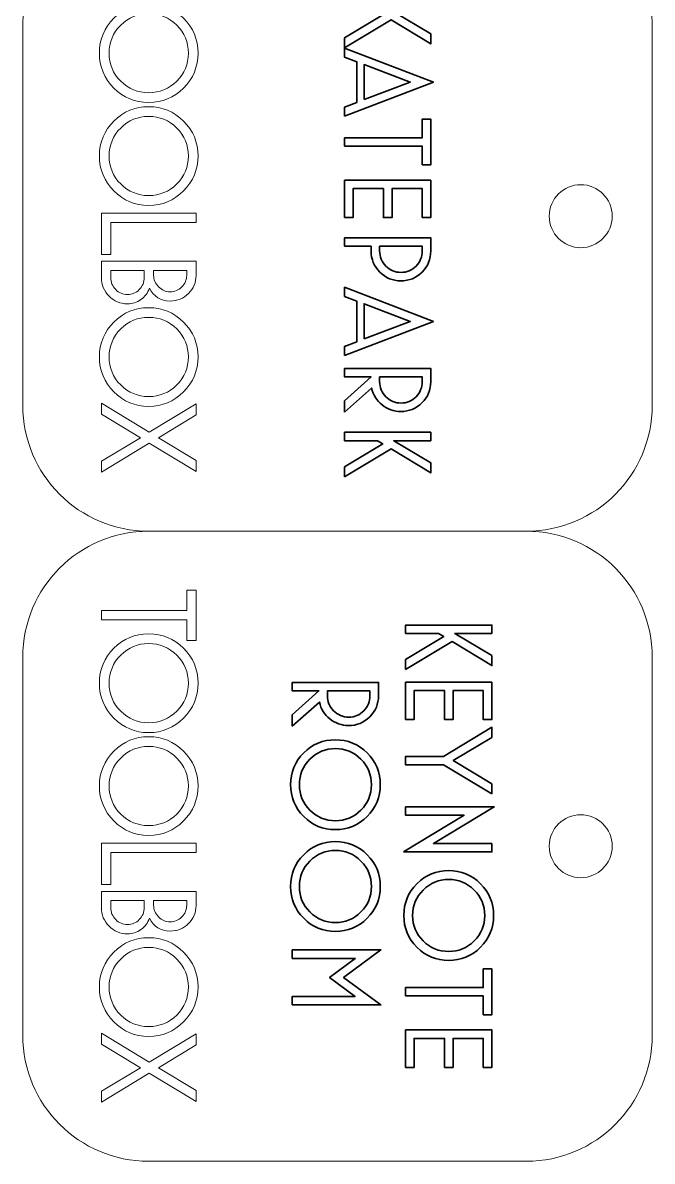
# Model space of a CAD drawing. Header units: inches. Extents: x 269 to 1026, y -294 to 278.
# Drawn here: x 470.7 to 520.7, y -124.8 to -34.4 of the extents above; entities that cross this region are included whole.
import ezdxf

# ---------------------------------------------------------------- set-up
doc = ezdxf.new("R2010")
doc.units = ezdxf.units.IN
doc.header["$MEASUREMENT"] = 0
doc.layers.add('Default', color=7, linetype='Continuous')
doc.layers.add('Livello 3', color=7, linetype='Continuous')

# ---------------------------------------------------------------- blocks, each defined once
blk = doc.blocks.new('block 55')
at = {"layer": 'Livello 3', "color": 7, "lineweight": 35}
for points in [[(496.226, -36.423), (496.226, -35.629), (499.256, -33.803), (498.846, -33.559), (496.226, -33.559), (496.226, -32.889), (503.077, -32.889), (503.077, -33.559), (500.136, -33.559), (503.077, -35.309), (503.077, -36.112), (499.929, -34.203), (496.226, -36.423)], [(496.226, -41.859), (496.226, -41.13), (497.216, -40.761), (497.216, -37.547), (496.226, -37.167), (496.226, -36.439), (503.287, -39.149), (496.226, -41.859)], [(497.777, -40.536), (501.445, -39.149), (497.777, -37.752), (497.777, -40.536)], [(502.396, -45.719), (502.396, -44.229), (496.226, -44.229), (496.226, -43.559), (502.396, -43.559), (502.396, -42.079), (503.077, -42.079), (503.077, -45.719), (502.396, -45.719)], [(496.226, -49.899), (496.226, -46.929), (503.077, -46.929), (503.077, -49.899), (502.396, -49.899), (502.396, -47.599), (499.997, -47.599), (499.997, -49.899), (499.317, -49.899), (499.317, -47.599), (496.906, -47.599), (496.906, -49.899), (496.226, -49.899)], [(496.226, -60.848), (496.226, -60.12), (497.216, -59.751), (497.216, -56.537), (496.226, -56.157), (496.226, -55.429), (503.287, -58.139), (496.226, -60.848)], [(497.777, -59.525), (501.445, -58.139), (497.777, -56.741), (497.777, -59.525)], [(496.226, -70.473), (496.226, -69.679), (499.256, -67.853), (498.846, -67.608), (496.226, -67.608), (496.226, -66.938), (503.077, -66.938), (503.077, -67.608), (500.136, -67.608), (503.077, -69.359), (503.077, -70.162), (499.929, -68.253), (496.226, -70.473)]]:
    blk.add_lwpolyline(points, dxfattribs=at)
for points, knots in [([(498.167, -31.389), (497.566, -31.389), (497.078, -31.201), (496.702, -30.824), (496.325, -30.447), (496.137, -29.959), (496.137, -29.359), (496.137, -29.266), (496.146, -29.179), (496.166, -29.099), (496.166, -29.099), (496.866, -29.099), (496.866, -29.099), (496.833, -29.172), (496.817, -29.259), (496.817, -29.359), (496.817, -29.752), (496.943, -30.077), (497.196, -30.334), (497.45, -30.591), (497.773, -30.719), (498.167, -30.719), (498.486, -30.719), (498.813, -30.596), (499.146, -30.349), (499.447, -30.122), (499.743, -29.896), (500.037, -29.669), (500.41, -29.422), (500.806, -29.299), (501.227, -29.299), (501.807, -29.299), (502.275, -29.487), (502.631, -29.864), (502.988, -30.241), (503.167, -30.722), (503.167, -31.309), (503.167, -31.309), (502.507, -31.309), (502.507, -31.309), (502.507, -30.922), (502.39, -30.602), (502.157, -30.349), (501.923, -30.095), (501.613, -29.969), (501.227, -29.969), (500.927, -29.969), (500.606, -30.092), (500.267, -30.339), (499.966, -30.566), (499.667, -30.796), (499.366, -31.029), (498.987, -31.269), (498.586, -31.389), (498.167, -31.389)], [0, 0, 0, 0, 1, 1, 1, 2, 2, 2, 3, 3, 3, 4, 4, 4, 5, 5, 5, 6, 6, 6, 7, 7, 7, 8, 8, 8, 9, 9, 9, 10, 10, 10, 11, 11, 11, 12, 12, 12, 13, 13, 13, 14, 14, 14, 15, 15, 15, 16, 16, 16, 17, 17, 17, 18, 18, 18, 18]), ([(500.706, -54.919), (500.053, -54.919), (499.495, -54.687), (499.031, -54.224), (498.568, -53.761), (498.337, -53.202), (498.337, -52.549), (498.337, -52.549), (498.337, -52.169), (498.337, -52.169), (498.337, -52.169), (496.226, -52.169), (496.226, -52.169), (496.226, -52.169), (496.226, -51.499), (496.226, -51.499), (496.226, -51.499), (503.077, -51.499), (503.077, -51.499), (503.077, -51.499), (503.077, -52.549), (503.077, -52.549), (503.077, -53.202), (502.845, -53.761), (502.381, -54.224), (501.918, -54.687), (501.36, -54.919), (500.706, -54.919)], [0, 0, 0, 0, 1, 1, 1, 2, 2, 2, 3, 3, 3, 4, 4, 4, 5, 5, 5, 6, 6, 6, 7, 7, 7, 8, 8, 8, 9, 9, 9, 9]), ([(500.712, -54.249), (501.18, -54.249), (501.577, -54.083), (501.905, -53.751), (502.232, -53.419), (502.396, -53.018), (502.396, -52.549), (502.396, -52.549), (502.396, -52.169), (502.396, -52.169), (502.396, -52.169), (499.016, -52.169), (499.016, -52.169), (499.016, -52.169), (499.016, -52.542), (499.016, -52.542), (499.016, -53.014), (499.182, -53.416), (499.513, -53.749), (499.844, -54.082), (500.243, -54.249), (500.712, -54.249)], [0, 0, 0, 0, 1, 1, 1, 2, 2, 2, 3, 3, 3, 4, 4, 4, 5, 5, 5, 6, 6, 6, 7, 7, 7, 7]), ([(496.226, -65.342), (496.226, -65.342), (496.226, -64.429), (496.226, -64.429), (496.226, -64.429), (498.337, -62.539), (498.337, -62.539), (498.337, -62.539), (496.226, -62.539), (496.226, -62.539), (496.226, -62.539), (496.226, -61.869), (496.226, -61.869), (496.226, -61.869), (503.077, -61.869), (503.077, -61.869), (503.077, -61.869), (503.077, -62.919), (503.077, -62.919), (503.077, -63.572), (502.844, -64.13), (502.379, -64.594), (501.913, -65.057), (501.353, -65.289), (500.697, -65.289), (500.141, -65.289), (499.646, -65.115), (499.211, -64.768), (498.776, -64.421), (498.499, -63.974), (498.378, -63.428), (498.378, -63.428), (496.226, -65.342), (496.226, -65.342)], [0, 0, 0, 0, 1, 1, 1, 2, 2, 2, 3, 3, 3, 4, 4, 4, 5, 5, 5, 6, 6, 6, 7, 7, 7, 8, 8, 8, 9, 9, 9, 10, 10, 10, 11, 11, 11, 11]), ([(500.712, -64.618), (501.18, -64.618), (501.577, -64.452), (501.905, -64.121), (502.232, -63.789), (502.396, -63.388), (502.396, -62.919), (502.396, -62.919), (502.396, -62.539), (502.396, -62.539), (502.396, -62.539), (499.016, -62.539), (499.016, -62.539), (499.016, -62.539), (499.016, -62.912), (499.016, -62.912), (499.016, -63.383), (499.182, -63.785), (499.513, -64.119), (499.844, -64.452), (500.243, -64.618), (500.712, -64.618)], [0, 0, 0, 0, 1, 1, 1, 2, 2, 2, 3, 3, 3, 4, 4, 4, 5, 5, 5, 6, 6, 6, 7, 7, 7, 7])]:
    blk.add_open_spline(points, degree=3, knots=knots, dxfattribs=at)
blk = doc.blocks.new('block 54')
at = {"layer": 'Livello 3'}
blk.add_blockref('block 55', (0, 0), dxfattribs=at)
blk = doc.blocks.new('block 57')
at = {"layer": 'Livello 3', "color": 7, "lineweight": 35}
for points in [[(501.077, -85.765), (501.077, -84.971), (504.107, -83.145), (503.697, -82.901), (501.077, -82.901), (501.077, -82.231), (507.927, -82.231), (507.927, -82.901), (504.987, -82.901), (507.927, -84.651), (507.927, -85.454), (504.779, -83.546), (501.077, -85.765)], [(501.077, -89.741), (501.077, -86.771), (507.927, -86.771), (507.927, -89.741), (507.247, -89.741), (507.247, -87.441), (504.847, -87.441), (504.847, -89.741), (504.167, -89.741), (504.167, -87.441), (501.757, -87.441), (501.757, -89.741), (501.077, -89.741)], [(507.927, -95.641), (504.097, -93.331), (501.077, -93.331), (501.077, -92.661), (504.097, -92.661), (507.927, -90.351), (507.927, -91.145), (504.868, -92.99), (507.927, -94.847), (507.927, -95.641)], [(500.915, -100.241), (505.726, -97.331), (501.077, -97.331), (501.077, -96.661), (508.117, -96.661), (503.287, -99.571), (507.927, -99.571), (507.927, -100.241), (500.915, -100.241)], [(492.077, -112.381), (492.077, -111.711), (497.061, -111.711), (495.036, -110.207), (497.077, -108.691), (492.077, -108.691), (492.077, -108.021), (499.117, -108.021), (496.157, -110.201), (499.117, -112.381), (492.077, -112.381)], [(507.247, -113.161), (507.247, -111.671), (501.077, -111.671), (501.077, -111.001), (507.247, -111.001), (507.247, -109.521), (507.927, -109.521), (507.927, -113.161), (507.247, -113.161)], [(501.077, -117.341), (501.077, -114.37), (507.927, -114.37), (507.927, -117.341), (507.247, -117.341), (507.247, -115.041), (504.847, -115.041), (504.847, -117.341), (504.167, -117.341), (504.167, -115.041), (501.757, -115.041), (501.757, -117.341), (501.077, -117.341)]]:
    blk.add_lwpolyline(points, dxfattribs=at)
for points, knots in [([(492.077, -90.264), (492.077, -90.264), (492.077, -89.351), (492.077, -89.351), (492.077, -89.351), (494.187, -87.461), (494.187, -87.461), (494.187, -87.461), (492.077, -87.461), (492.077, -87.461), (492.077, -87.461), (492.077, -86.791), (492.077, -86.791), (492.077, -86.791), (498.927, -86.791), (498.927, -86.791), (498.927, -86.791), (498.927, -87.841), (498.927, -87.841), (498.927, -88.494), (498.694, -89.052), (498.229, -89.516), (497.764, -89.979), (497.204, -90.211), (496.548, -90.211), (495.992, -90.211), (495.497, -90.037), (495.062, -89.69), (494.627, -89.343), (494.349, -88.896), (494.228, -88.35), (494.228, -88.35), (492.077, -90.264), (492.077, -90.264)], [0, 0, 0, 0, 1, 1, 1, 2, 2, 2, 3, 3, 3, 4, 4, 4, 5, 5, 5, 6, 6, 6, 7, 7, 7, 8, 8, 8, 9, 9, 9, 10, 10, 10, 11, 11, 11, 11]), ([(496.562, -89.541), (497.03, -89.541), (497.428, -89.375), (497.756, -89.043), (498.083, -88.711), (498.247, -88.31), (498.247, -87.841), (498.247, -87.841), (498.247, -87.461), (498.247, -87.461), (498.247, -87.461), (494.867, -87.461), (494.867, -87.461), (494.867, -87.461), (494.867, -87.835), (494.867, -87.835), (494.867, -88.305), (495.033, -88.708), (495.363, -89.041), (495.694, -89.374), (496.094, -89.541), (496.562, -89.541)], [0, 0, 0, 0, 1, 1, 1, 2, 2, 2, 3, 3, 3, 4, 4, 4, 5, 5, 5, 6, 6, 6, 7, 7, 7, 7]), ([(495.497, -98.471), (494.517, -98.471), (493.679, -98.122), (492.982, -97.426), (492.285, -96.729), (491.937, -95.887), (491.937, -94.901), (491.937, -93.914), (492.285, -93.074), (492.982, -92.381), (493.679, -91.687), (494.517, -91.341), (495.497, -91.341), (496.484, -91.341), (497.325, -91.687), (498.022, -92.381), (498.718, -93.074), (499.067, -93.914), (499.067, -94.901), (499.067, -95.887), (498.718, -96.729), (498.022, -97.426), (497.325, -98.122), (496.484, -98.471), (495.497, -98.471)], [0, 0, 0, 0, 1, 1, 1, 2, 2, 2, 3, 3, 3, 4, 4, 4, 5, 5, 5, 6, 6, 6, 7, 7, 7, 8, 8, 8, 8]), ([(495.497, -97.761), (496.29, -97.761), (496.967, -97.483), (497.527, -96.926), (498.087, -96.369), (498.367, -95.694), (498.367, -94.901), (498.367, -94.114), (498.087, -93.441), (497.527, -92.881), (496.967, -92.321), (496.29, -92.041), (495.497, -92.041), (494.71, -92.041), (494.037, -92.321), (493.477, -92.881), (492.917, -93.441), (492.637, -94.114), (492.637, -94.901), (492.637, -95.694), (492.917, -96.369), (493.477, -96.926), (494.037, -97.483), (494.71, -97.761), (495.497, -97.761)], [0, 0, 0, 0, 1, 1, 1, 2, 2, 2, 3, 3, 3, 4, 4, 4, 5, 5, 5, 6, 6, 6, 7, 7, 7, 8, 8, 8, 8]), ([(495.497, -106.551), (494.517, -106.551), (493.679, -106.202), (492.982, -105.506), (492.285, -104.809), (491.937, -103.968), (491.937, -102.981), (491.937, -101.994), (492.285, -101.154), (492.982, -100.461), (493.679, -99.767), (494.517, -99.421), (495.497, -99.421), (496.484, -99.421), (497.325, -99.767), (498.022, -100.461), (498.718, -101.154), (499.067, -101.994), (499.067, -102.981), (499.067, -103.968), (498.718, -104.809), (498.022, -105.506), (497.325, -106.202), (496.484, -106.551), (495.497, -106.551)], [0, 0, 0, 0, 1, 1, 1, 2, 2, 2, 3, 3, 3, 4, 4, 4, 5, 5, 5, 6, 6, 6, 7, 7, 7, 8, 8, 8, 8]), ([(495.497, -105.841), (496.29, -105.841), (496.967, -105.563), (497.527, -105.006), (498.087, -104.449), (498.367, -103.774), (498.367, -102.981), (498.367, -102.194), (498.087, -101.521), (497.527, -100.961), (496.967, -100.401), (496.29, -100.121), (495.497, -100.121), (494.71, -100.121), (494.037, -100.401), (493.477, -100.961), (492.917, -101.521), (492.637, -102.194), (492.637, -102.981), (492.637, -103.774), (492.917, -104.449), (493.477, -105.006), (494.037, -105.563), (494.71, -105.841), (495.497, -105.841)], [0, 0, 0, 0, 1, 1, 1, 2, 2, 2, 3, 3, 3, 4, 4, 4, 5, 5, 5, 6, 6, 6, 7, 7, 7, 8, 8, 8, 8]), ([(504.497, -108.851), (503.517, -108.851), (502.679, -108.502), (501.982, -107.806), (501.285, -107.109), (500.937, -106.268), (500.937, -105.281), (500.937, -104.294), (501.285, -103.454), (501.982, -102.761), (502.679, -102.067), (503.517, -101.721), (504.497, -101.721), (505.484, -101.721), (506.325, -102.067), (507.022, -102.761), (507.718, -103.454), (508.067, -104.294), (508.067, -105.281), (508.067, -106.268), (507.718, -107.109), (507.022, -107.806), (506.325, -108.502), (505.484, -108.851), (504.497, -108.851)], [0, 0, 0, 0, 1, 1, 1, 2, 2, 2, 3, 3, 3, 4, 4, 4, 5, 5, 5, 6, 6, 6, 7, 7, 7, 8, 8, 8, 8]), ([(504.497, -108.141), (505.29, -108.141), (505.967, -107.863), (506.527, -107.306), (507.087, -106.749), (507.367, -106.074), (507.367, -105.281), (507.367, -104.494), (507.087, -103.821), (506.527, -103.261), (505.967, -102.701), (505.29, -102.421), (504.497, -102.421), (503.71, -102.421), (503.037, -102.701), (502.477, -103.261), (501.917, -103.821), (501.637, -104.494), (501.637, -105.281), (501.637, -106.074), (501.917, -106.749), (502.477, -107.306), (503.037, -107.863), (503.71, -108.141), (504.497, -108.141)], [0, 0, 0, 0, 1, 1, 1, 2, 2, 2, 3, 3, 3, 4, 4, 4, 5, 5, 5, 6, 6, 6, 7, 7, 7, 8, 8, 8, 8])]:
    blk.add_open_spline(points, degree=3, knots=knots, dxfattribs=at)
blk = doc.blocks.new('block 56')
at = {"layer": 'Livello 3'}
blk.add_blockref('block 57', (0, 0), dxfattribs=at)
blk = doc.blocks.new('block 327')
at = {"layer": 'Default', "color": 240, "lineweight": 9}
blk.add_open_spline([(470.668, -34.786), (470.668, -34.786), (470.668, -64.786), (470.668, -64.786), (470.668, -70.309), (475.145, -74.786), (480.668, -74.786), (480.668, -74.786), (510.668, -74.786), (510.668, -74.786), (516.191, -74.786), (520.668, -70.309), (520.668, -64.786), (520.668, -64.786), (520.668, -34.786), (520.668, -34.786), (520.668, -29.263), (516.191, -24.786), (510.668, -24.786), (510.668, -24.786), (480.668, -24.786), (480.668, -24.786), (475.145, -24.786), (470.668, -29.263), (470.668, -34.786)], degree=3, knots=[0, 0, 0, 0, 1, 1, 1, 2, 2, 2, 3, 3, 3, 4, 4, 4, 5, 5, 5, 6, 6, 6, 7, 7, 7, 8, 8, 8, 8], dxfattribs=at)
blk = doc.blocks.new('block 328')
at = {"layer": 'Default', "color": 240, "lineweight": 9}
blk.add_open_spline([(514.984, -47.286), (516.365, -47.286), (517.484, -48.405), (517.484, -49.786), (517.484, -51.167), (516.365, -52.286), (514.984, -52.286), (513.604, -52.286), (512.484, -51.167), (512.484, -49.786), (512.484, -48.405), (513.604, -47.286), (514.984, -47.286)], degree=3, knots=[0, 0, 0, 0, 1, 1, 1, 2, 2, 2, 3, 3, 3, 4, 4, 4, 4], dxfattribs=at)
blk = doc.blocks.new('block 330')
at = {"layer": 'Default', "color": 7, "lineweight": 5}
blk.add_lwpolyline([(483.689, -33.462), (483.689, -31.825), (476.911, -31.825), (476.911, -31.09), (483.689, -31.09), (483.689, -29.464), (484.436, -29.464), (484.436, -33.462), (483.689, -33.462)], dxfattribs=at)
blk = doc.blocks.new('block 331')
at = {"layer": 'Default', "color": 7, "lineweight": 5}
blk.add_open_spline([(480.668, -40.767), (479.592, -40.767), (478.67, -40.385), (477.905, -39.619), (477.14, -38.854), (476.757, -37.929), (476.757, -36.846), (476.757, -35.762), (477.14, -34.839), (477.905, -34.078), (478.67, -33.316), (479.592, -32.935), (480.668, -32.935), (481.752, -32.935), (482.676, -33.316), (483.442, -34.078), (484.207, -34.839), (484.59, -35.762), (484.59, -36.846), (484.59, -37.929), (484.207, -38.854), (483.442, -39.619), (482.676, -40.385), (481.752, -40.767), (480.668, -40.767)], degree=3, knots=[0, 0, 0, 0, 1, 1, 1, 2, 2, 2, 3, 3, 3, 4, 4, 4, 5, 5, 5, 6, 6, 6, 7, 7, 7, 8, 8, 8, 8], dxfattribs=at)
blk = doc.blocks.new('block 332')
at = {"layer": 'Default', "color": 7, "lineweight": 5}
blk.add_open_spline([(480.668, -39.987), (481.54, -39.987), (482.283, -39.681), (482.898, -39.07), (483.513, -38.459), (483.821, -37.717), (483.821, -36.846), (483.821, -35.981), (483.513, -35.242), (482.898, -34.627), (482.283, -34.012), (481.54, -33.704), (480.668, -33.704), (479.804, -33.704), (479.064, -34.012), (478.449, -34.627), (477.834, -35.242), (477.526, -35.981), (477.526, -36.846), (477.526, -37.717), (477.834, -38.459), (478.449, -39.07), (479.064, -39.681), (479.804, -39.987), (480.668, -39.987)], degree=3, knots=[0, 0, 0, 0, 1, 1, 1, 2, 2, 2, 3, 3, 3, 4, 4, 4, 5, 5, 5, 6, 6, 6, 7, 7, 7, 8, 8, 8, 8], dxfattribs=at)
blk = doc.blocks.new('block 333')
at = {"layer": 'Default', "color": 7, "lineweight": 5}
blk.add_open_spline([(480.668, -48.929), (479.592, -48.929), (478.67, -48.546), (477.905, -47.781), (477.14, -47.016), (476.757, -46.091), (476.757, -45.007), (476.757, -43.923), (477.14, -43), (477.905, -42.239), (478.67, -41.477), (479.592, -41.097), (480.668, -41.097), (481.752, -41.097), (482.676, -41.477), (483.442, -42.239), (484.207, -43), (484.59, -43.923), (484.59, -45.007), (484.59, -46.091), (484.207, -47.016), (483.442, -47.781), (482.676, -48.546), (481.752, -48.929), (480.668, -48.929)], degree=3, knots=[0, 0, 0, 0, 1, 1, 1, 2, 2, 2, 3, 3, 3, 4, 4, 4, 5, 5, 5, 6, 6, 6, 7, 7, 7, 8, 8, 8, 8], dxfattribs=at)
blk = doc.blocks.new('block 334')
at = {"layer": 'Default', "color": 7, "lineweight": 5}
blk.add_open_spline([(480.668, -48.149), (481.54, -48.149), (482.283, -47.843), (482.898, -47.231), (483.513, -46.62), (483.821, -45.878), (483.821, -45.007), (483.821, -44.143), (483.513, -43.403), (482.898, -42.788), (482.283, -42.173), (481.54, -41.865), (480.668, -41.865), (479.804, -41.865), (479.064, -42.173), (478.449, -42.788), (477.834, -43.403), (477.526, -44.143), (477.526, -45.007), (477.526, -45.878), (477.834, -46.62), (478.449, -47.231), (479.064, -47.843), (479.804, -48.149), (480.668, -48.149)], degree=3, knots=[0, 0, 0, 0, 1, 1, 1, 2, 2, 2, 3, 3, 3, 4, 4, 4, 5, 5, 5, 6, 6, 6, 7, 7, 7, 8, 8, 8, 8], dxfattribs=at)
blk = doc.blocks.new('block 335')
at = {"layer": 'Default', "color": 7, "lineweight": 5}
blk.add_lwpolyline([(476.911, -52.817), (476.911, -49.555), (484.436, -49.555), (484.436, -50.291), (477.658, -50.291), (477.658, -52.817), (476.911, -52.817)], dxfattribs=at)
blk = doc.blocks.new('block 336')
at = {"layer": 'Default', "color": 7, "lineweight": 5}
blk.add_open_spline([(478.987, -56.739), (478.416, -56.739), (477.927, -56.536), (477.521, -56.129), (477.115, -55.723), (476.911, -55.234), (476.911, -54.663), (476.911, -54.663), (476.911, -53.367), (476.911, -53.367), (476.911, -53.367), (484.436, -53.367), (484.436, -53.367), (484.436, -53.367), (484.436, -54.487), (484.436, -54.487), (484.436, -55.051), (484.234, -55.531), (483.832, -55.926), (483.429, -56.322), (482.942, -56.519), (482.371, -56.519), (481.617, -56.519), (481.071, -56.179), (480.734, -55.497), (480.595, -55.878), (480.369, -56.18), (480.058, -56.404), (479.747, -56.627), (479.39, -56.739), (478.987, -56.739)], degree=3, knots=[0, 0, 0, 0, 1, 1, 1, 2, 2, 2, 3, 3, 3, 4, 4, 4, 5, 5, 5, 6, 6, 6, 7, 7, 7, 8, 8, 8, 9, 9, 9, 10, 10, 10, 10], dxfattribs=at)
blk = doc.blocks.new('block 337')
at = {"layer": 'Default', "color": 7, "lineweight": 5}
blk.add_open_spline([(482.371, -55.783), (482.729, -55.783), (483.039, -55.655), (483.299, -55.399), (483.559, -55.143), (483.689, -54.837), (483.689, -54.481), (483.689, -54.481), (483.689, -54.102), (483.689, -54.102), (483.689, -54.102), (481.064, -54.102), (481.064, -54.102), (481.064, -54.102), (481.064, -54.459), (481.064, -54.459), (481.064, -54.822), (481.191, -55.134), (481.448, -55.394), (481.704, -55.653), (482.012, -55.783), (482.371, -55.783)], degree=3, knots=[0, 0, 0, 0, 1, 1, 1, 2, 2, 2, 3, 3, 3, 4, 4, 4, 5, 5, 5, 6, 6, 6, 7, 7, 7, 7], dxfattribs=at)
blk = doc.blocks.new('block 338')
at = {"layer": 'Default', "color": 7, "lineweight": 5}
blk.add_open_spline([(478.987, -56.003), (479.353, -56.003), (479.666, -55.871), (479.926, -55.608), (480.186, -55.345), (480.317, -55.029), (480.317, -54.658), (480.317, -54.658), (480.317, -54.102), (480.317, -54.102), (480.317, -54.102), (477.658, -54.102), (477.658, -54.102), (477.658, -54.102), (477.658, -54.658), (477.658, -54.658), (477.658, -55.029), (477.788, -55.345), (478.048, -55.608), (478.308, -55.871), (478.621, -56.003), (478.987, -56.003)], degree=3, knots=[0, 0, 0, 0, 1, 1, 1, 2, 2, 2, 3, 3, 3, 4, 4, 4, 5, 5, 5, 6, 6, 6, 7, 7, 7, 7], dxfattribs=at)
blk = doc.blocks.new('block 339')
at = {"layer": 'Default', "color": 7, "lineweight": 5}
blk.add_open_spline([(480.668, -64.879), (479.592, -64.879), (478.67, -64.496), (477.905, -63.731), (477.14, -62.966), (476.757, -62.041), (476.757, -60.957), (476.757, -59.873), (477.14, -58.95), (477.905, -58.189), (478.67, -57.427), (479.592, -57.047), (480.668, -57.047), (481.752, -57.047), (482.676, -57.427), (483.442, -58.189), (484.207, -58.95), (484.59, -59.873), (484.59, -60.957), (484.59, -62.041), (484.207, -62.966), (483.442, -63.731), (482.676, -64.496), (481.752, -64.879), (480.668, -64.879)], degree=3, knots=[0, 0, 0, 0, 1, 1, 1, 2, 2, 2, 3, 3, 3, 4, 4, 4, 5, 5, 5, 6, 6, 6, 7, 7, 7, 8, 8, 8, 8], dxfattribs=at)
blk = doc.blocks.new('block 340')
at = {"layer": 'Default', "color": 7, "lineweight": 5}
blk.add_open_spline([(480.668, -64.099), (481.54, -64.099), (482.283, -63.793), (482.898, -63.182), (483.513, -62.57), (483.821, -61.829), (483.821, -60.957), (483.821, -60.093), (483.513, -59.354), (482.898, -58.738), (482.283, -58.123), (481.54, -57.816), (480.668, -57.816), (479.804, -57.816), (479.064, -58.123), (478.449, -58.738), (477.834, -59.354), (477.526, -60.093), (477.526, -60.957), (477.526, -61.829), (477.834, -62.57), (478.449, -63.182), (479.064, -63.793), (479.804, -64.099), (480.668, -64.099)], degree=3, knots=[0, 0, 0, 0, 1, 1, 1, 2, 2, 2, 3, 3, 3, 4, 4, 4, 5, 5, 5, 6, 6, 6, 7, 7, 7, 8, 8, 8, 8], dxfattribs=at)
blk = doc.blocks.new('block 341')
at = {"layer": 'Default', "color": 7, "lineweight": 5}
blk.add_lwpolyline([(476.911, -70.108), (476.911, -69.235), (480.012, -67.373), (476.911, -65.499), (476.911, -64.626), (480.713, -66.937), (484.436, -64.687), (484.436, -65.56), (481.446, -67.367), (484.436, -69.174), (484.436, -70.047), (480.713, -67.81), (476.911, -70.108)], dxfattribs=at)
blk = doc.blocks.new('block 329')
at = {"layer": 'Default'}
for name in ['block 330', 'block 331', 'block 332', 'block 333', 'block 334', 'block 335', 'block 336', 'block 338', 'block 337', 'block 339', 'block 340', 'block 341']:
    blk.add_blockref(name, (0, 0), dxfattribs=at)
blk = doc.blocks.new('block 326')
at = {"layer": 'Default'}
for name in ['block 327', 'block 329', 'block 328']:
    blk.add_blockref(name, (0, 0), dxfattribs=at)
blk = doc.blocks.new('block 343')
at = {"layer": 'Default', "color": 240, "lineweight": 9}
blk.add_open_spline([(470.668, -84.786), (470.668, -84.786), (470.668, -114.786), (470.668, -114.786), (470.668, -120.309), (475.145, -124.786), (480.668, -124.786), (480.668, -124.786), (510.668, -124.786), (510.668, -124.786), (516.191, -124.786), (520.668, -120.309), (520.668, -114.786), (520.668, -114.786), (520.668, -84.786), (520.668, -84.786), (520.668, -79.263), (516.191, -74.786), (510.668, -74.786), (510.668, -74.786), (480.668, -74.786), (480.668, -74.786), (475.145, -74.786), (470.668, -79.263), (470.668, -84.786)], degree=3, knots=[0, 0, 0, 0, 1, 1, 1, 2, 2, 2, 3, 3, 3, 4, 4, 4, 5, 5, 5, 6, 6, 6, 7, 7, 7, 8, 8, 8, 8], dxfattribs=at)
blk = doc.blocks.new('block 344')
at = {"layer": 'Default', "color": 240, "lineweight": 9}
blk.add_open_spline([(514.984, -97.286), (516.365, -97.286), (517.484, -98.405), (517.484, -99.786), (517.484, -101.167), (516.365, -102.286), (514.984, -102.286), (513.604, -102.286), (512.484, -101.167), (512.484, -99.786), (512.484, -98.405), (513.604, -97.286), (514.984, -97.286)], degree=3, knots=[0, 0, 0, 0, 1, 1, 1, 2, 2, 2, 3, 3, 3, 4, 4, 4, 4], dxfattribs=at)
blk = doc.blocks.new('block 346')
at = {"layer": 'Default', "color": 7, "lineweight": 5}
blk.add_lwpolyline([(483.689, -83.462), (483.689, -81.825), (476.911, -81.825), (476.911, -81.09), (483.689, -81.09), (483.689, -79.464), (484.436, -79.464), (484.436, -83.462), (483.689, -83.462)], dxfattribs=at)
blk = doc.blocks.new('block 347')
at = {"layer": 'Default', "color": 7, "lineweight": 5}
blk.add_open_spline([(480.668, -90.767), (479.592, -90.767), (478.67, -90.385), (477.905, -89.619), (477.14, -88.854), (476.757, -87.929), (476.757, -86.846), (476.757, -85.762), (477.14, -84.839), (477.905, -84.078), (478.67, -83.316), (479.592, -82.935), (480.668, -82.935), (481.752, -82.935), (482.676, -83.316), (483.442, -84.078), (484.207, -84.839), (484.59, -85.762), (484.59, -86.846), (484.59, -87.929), (484.207, -88.854), (483.442, -89.619), (482.676, -90.385), (481.752, -90.767), (480.668, -90.767)], degree=3, knots=[0, 0, 0, 0, 1, 1, 1, 2, 2, 2, 3, 3, 3, 4, 4, 4, 5, 5, 5, 6, 6, 6, 7, 7, 7, 8, 8, 8, 8], dxfattribs=at)
blk = doc.blocks.new('block 348')
at = {"layer": 'Default', "color": 7, "lineweight": 5}
blk.add_open_spline([(480.668, -89.987), (481.54, -89.987), (482.283, -89.681), (482.898, -89.07), (483.513, -88.459), (483.821, -87.717), (483.821, -86.846), (483.821, -85.981), (483.513, -85.242), (482.898, -84.627), (482.283, -84.012), (481.54, -83.704), (480.668, -83.704), (479.804, -83.704), (479.064, -84.012), (478.449, -84.627), (477.834, -85.242), (477.526, -85.981), (477.526, -86.846), (477.526, -87.717), (477.834, -88.459), (478.449, -89.07), (479.064, -89.681), (479.804, -89.987), (480.668, -89.987)], degree=3, knots=[0, 0, 0, 0, 1, 1, 1, 2, 2, 2, 3, 3, 3, 4, 4, 4, 5, 5, 5, 6, 6, 6, 7, 7, 7, 8, 8, 8, 8], dxfattribs=at)
blk = doc.blocks.new('block 349')
at = {"layer": 'Default', "color": 7, "lineweight": 5}
blk.add_open_spline([(480.668, -98.929), (479.592, -98.929), (478.67, -98.546), (477.905, -97.781), (477.14, -97.016), (476.757, -96.091), (476.757, -95.007), (476.757, -93.923), (477.14, -93), (477.905, -92.239), (478.67, -91.477), (479.592, -91.097), (480.668, -91.097), (481.752, -91.097), (482.676, -91.477), (483.442, -92.239), (484.207, -93), (484.59, -93.923), (484.59, -95.007), (484.59, -96.091), (484.207, -97.016), (483.442, -97.781), (482.676, -98.546), (481.752, -98.929), (480.668, -98.929)], degree=3, knots=[0, 0, 0, 0, 1, 1, 1, 2, 2, 2, 3, 3, 3, 4, 4, 4, 5, 5, 5, 6, 6, 6, 7, 7, 7, 8, 8, 8, 8], dxfattribs=at)
blk = doc.blocks.new('block 350')
at = {"layer": 'Default', "color": 7, "lineweight": 5}
blk.add_open_spline([(480.668, -98.149), (481.54, -98.149), (482.283, -97.843), (482.898, -97.231), (483.513, -96.62), (483.821, -95.878), (483.821, -95.007), (483.821, -94.143), (483.513, -93.403), (482.898, -92.788), (482.283, -92.173), (481.54, -91.865), (480.668, -91.865), (479.804, -91.865), (479.064, -92.173), (478.449, -92.788), (477.834, -93.403), (477.526, -94.143), (477.526, -95.007), (477.526, -95.878), (477.834, -96.62), (478.449, -97.231), (479.064, -97.843), (479.804, -98.149), (480.668, -98.149)], degree=3, knots=[0, 0, 0, 0, 1, 1, 1, 2, 2, 2, 3, 3, 3, 4, 4, 4, 5, 5, 5, 6, 6, 6, 7, 7, 7, 8, 8, 8, 8], dxfattribs=at)
blk = doc.blocks.new('block 351')
at = {"layer": 'Default', "color": 7, "lineweight": 5}
blk.add_lwpolyline([(476.911, -102.817), (476.911, -99.555), (484.436, -99.555), (484.436, -100.291), (477.658, -100.291), (477.658, -102.817), (476.911, -102.817)], dxfattribs=at)
blk = doc.blocks.new('block 352')
at = {"layer": 'Default', "color": 7, "lineweight": 5}
blk.add_open_spline([(478.987, -106.739), (478.416, -106.739), (477.927, -106.536), (477.521, -106.129), (477.115, -105.723), (476.911, -105.234), (476.911, -104.663), (476.911, -104.663), (476.911, -103.367), (476.911, -103.367), (476.911, -103.367), (484.436, -103.367), (484.436, -103.367), (484.436, -103.367), (484.436, -104.487), (484.436, -104.487), (484.436, -105.051), (484.234, -105.531), (483.832, -105.926), (483.429, -106.322), (482.942, -106.519), (482.371, -106.519), (481.617, -106.519), (481.071, -106.179), (480.734, -105.497), (480.595, -105.878), (480.369, -106.18), (480.058, -106.404), (479.747, -106.627), (479.39, -106.739), (478.987, -106.739)], degree=3, knots=[0, 0, 0, 0, 1, 1, 1, 2, 2, 2, 3, 3, 3, 4, 4, 4, 5, 5, 5, 6, 6, 6, 7, 7, 7, 8, 8, 8, 9, 9, 9, 10, 10, 10, 10], dxfattribs=at)
blk = doc.blocks.new('block 353')
at = {"layer": 'Default', "color": 7, "lineweight": 5}
blk.add_open_spline([(482.371, -105.783), (482.729, -105.783), (483.039, -105.655), (483.299, -105.399), (483.559, -105.143), (483.689, -104.837), (483.689, -104.481), (483.689, -104.481), (483.689, -104.102), (483.689, -104.102), (483.689, -104.102), (481.064, -104.102), (481.064, -104.102), (481.064, -104.102), (481.064, -104.459), (481.064, -104.459), (481.064, -104.822), (481.191, -105.134), (481.448, -105.394), (481.704, -105.653), (482.012, -105.783), (482.371, -105.783)], degree=3, knots=[0, 0, 0, 0, 1, 1, 1, 2, 2, 2, 3, 3, 3, 4, 4, 4, 5, 5, 5, 6, 6, 6, 7, 7, 7, 7], dxfattribs=at)
blk = doc.blocks.new('block 354')
at = {"layer": 'Default', "color": 7, "lineweight": 5}
blk.add_open_spline([(478.987, -106.003), (479.353, -106.003), (479.666, -105.871), (479.926, -105.608), (480.186, -105.345), (480.317, -105.029), (480.317, -104.658), (480.317, -104.658), (480.317, -104.102), (480.317, -104.102), (480.317, -104.102), (477.658, -104.102), (477.658, -104.102), (477.658, -104.102), (477.658, -104.658), (477.658, -104.658), (477.658, -105.029), (477.788, -105.345), (478.048, -105.608), (478.308, -105.871), (478.621, -106.003), (478.987, -106.003)], degree=3, knots=[0, 0, 0, 0, 1, 1, 1, 2, 2, 2, 3, 3, 3, 4, 4, 4, 5, 5, 5, 6, 6, 6, 7, 7, 7, 7], dxfattribs=at)
blk = doc.blocks.new('block 355')
at = {"layer": 'Default', "color": 7, "lineweight": 5}
blk.add_open_spline([(480.668, -114.879), (479.592, -114.879), (478.67, -114.496), (477.905, -113.731), (477.14, -112.966), (476.757, -112.041), (476.757, -110.957), (476.757, -109.873), (477.14, -108.95), (477.905, -108.189), (478.67, -107.427), (479.592, -107.047), (480.668, -107.047), (481.752, -107.047), (482.676, -107.427), (483.442, -108.189), (484.207, -108.95), (484.59, -109.873), (484.59, -110.957), (484.59, -112.041), (484.207, -112.966), (483.442, -113.731), (482.676, -114.496), (481.752, -114.879), (480.668, -114.879)], degree=3, knots=[0, 0, 0, 0, 1, 1, 1, 2, 2, 2, 3, 3, 3, 4, 4, 4, 5, 5, 5, 6, 6, 6, 7, 7, 7, 8, 8, 8, 8], dxfattribs=at)
blk = doc.blocks.new('block 356')
at = {"layer": 'Default', "color": 7, "lineweight": 5}
blk.add_open_spline([(480.668, -114.099), (481.54, -114.099), (482.283, -113.793), (482.898, -113.182), (483.513, -112.57), (483.821, -111.829), (483.821, -110.957), (483.821, -110.093), (483.513, -109.354), (482.898, -108.738), (482.283, -108.123), (481.54, -107.816), (480.668, -107.816), (479.804, -107.816), (479.064, -108.123), (478.449, -108.738), (477.834, -109.354), (477.526, -110.093), (477.526, -110.957), (477.526, -111.829), (477.834, -112.57), (478.449, -113.182), (479.064, -113.793), (479.804, -114.099), (480.668, -114.099)], degree=3, knots=[0, 0, 0, 0, 1, 1, 1, 2, 2, 2, 3, 3, 3, 4, 4, 4, 5, 5, 5, 6, 6, 6, 7, 7, 7, 8, 8, 8, 8], dxfattribs=at)
blk = doc.blocks.new('block 357')
at = {"layer": 'Default', "color": 7, "lineweight": 5}
blk.add_lwpolyline([(476.911, -120.108), (476.911, -119.235), (480.012, -117.373), (476.911, -115.499), (476.911, -114.626), (480.713, -116.937), (484.436, -114.687), (484.436, -115.56), (481.446, -117.367), (484.436, -119.174), (484.436, -120.047), (480.713, -117.81), (476.911, -120.108)], dxfattribs=at)
blk = doc.blocks.new('block 345')
at = {"layer": 'Default'}
for name in ['block 346', 'block 347', 'block 348', 'block 349', 'block 350', 'block 351', 'block 352', 'block 354', 'block 353', 'block 355', 'block 356', 'block 357']:
    blk.add_blockref(name, (0, 0), dxfattribs=at)
blk = doc.blocks.new('block 342')
at = {"layer": 'Default'}
for name in ['block 343', 'block 345', 'block 344']:
    blk.add_blockref(name, (0, 0), dxfattribs=at)

msp = doc.modelspace()

# ---------------------------------------------------------------- block references
at = {"layer": 'Default'}
for name in ['block 326', 'block 342']:
    msp.add_blockref(name, (0, 0), dxfattribs=at)
at = {"layer": 'Livello 3'}
for name in ['block 54', 'block 56']:
    msp.add_blockref(name, (0, 0), dxfattribs=at)

doc.saveas('drawing.dxf')
